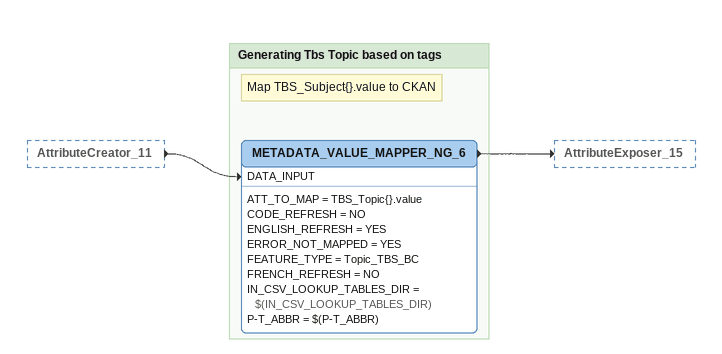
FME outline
AttributeCreator_11 [outside]
    -> METADATA_VALUE_MAPPER_NG_6 [DATA_INPUT]

Bookmark: Generating Tbs Topic based on tags
Note: Map TBS_Subject{}.value to CKAN
METADATA_VALUE_MAPPER_NG_6
    ATT_TO_MAP = TBS_Topic{}.value
    CODE_REFRESH = NO
    ENGLISH_REFRESH = YES
    ERROR_NOT_MAPPED = YES
    FEATURE_TYPE = Topic_TBS_BC
    FRENCH_REFRESH = NO
    IN_CSV_LOOKUP_TABLES_DIR = $(IN_CSV_LOOKUP_TABLES_DIR)
    P-T_ABBR = $(P-T_ABBR)
    -> AttributeExposer_15
